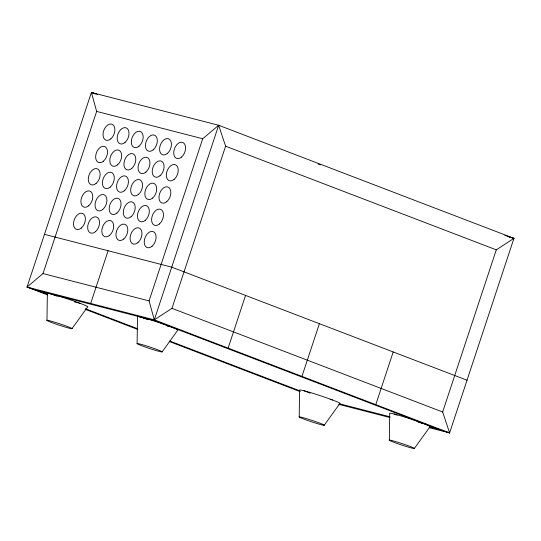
<?xml version="1.0" encoding="UTF-8"?>
<svg xmlns="http://www.w3.org/2000/svg" width="541" height="541" viewBox="0 0 541 541"><rect width="100%" height="100%" fill="white"/><g stroke="black" fill="none" stroke-linecap="round" stroke-linejoin="round"><path stroke-width="0.81" d="M46.979 320.455L47.351 293.655A21.383 1.19 18.3 0 1 68.058 299.085A21.383 1.19 18.3 0 1 87.595 306.984L71.933 328.718A13.255 0.737 18.3 0 1 51.584 322.497A13.255 0.737 18.3 0 1 54.979 322.28A13.255 0.737 18.3 0 1 71.933 328.718M137.116 343.684L137.488 316.884A21.383 1.19 18.3 0 1 158.195 322.321A21.383 1.19 18.3 0 1 177.739 330.213L162.07 351.948A13.255 0.737 18.3 0 1 141.722 345.726A13.255 0.737 18.3 0 1 145.116 345.516A13.255 0.737 18.3 0 1 162.07 351.948M299.207 417.043L299.579 390.237A21.383 1.19 18.3 0 1 320.286 395.674A21.383 1.19 18.3 0 1 339.829 403.566L324.16 425.307A13.255 0.737 18.3 0 1 303.812 419.079A13.255 0.737 18.3 0 1 307.207 418.869A13.255 0.737 18.3 0 1 324.16 425.307M389.344 440.273L389.716 413.473A21.383 1.19 18.3 0 1 410.423 418.91A21.383 1.19 18.3 0 1 429.967 426.802L414.298 448.536A13.255 0.737 18.3 0 1 393.949 442.315A13.255 0.737 18.3 0 1 397.344 442.098A13.255 0.737 18.3 0 1 414.298 448.536M47.466 294.865L27.05 287.048L91.402 92.464L218.659 125.262L513.95 238.338L449.598 432.922L429.202 427.667M47.73 294.304L27.05 287.048L43.016 273.563L96.643 111.412L91.402 92.464L97.515 94.445M90.678 303.447L108.105 250.747M504.787 235.355L513.95 238.338L496.286 249.841L442.66 411.992L449.598 432.922L438.142 429.202L155.152 320.833L154.307 319.846L149.066 300.897L202.692 138.746L218.659 125.262L225.597 146.192L171.97 308.343L154.307 319.846L27.05 287.048M218.659 125.262L154.307 319.846L449.598 432.922M228.126 348.113L245.56 295.413M301.952 376.38L319.379 323.687M375.772 404.654L393.206 351.954M74.59 301.959L80.305 303.406M167.183 325.81L170.449 326.636M330.084 399.373L332.539 399.988M419.41 422.399L422.677 423.224M96.643 111.412L202.692 138.746M509.054 237.08L513.95 238.338M44.477 234.348L171.734 267.146L467.025 380.222M43.016 273.563L149.066 300.897M38.506 290.767L155.152 320.833M166.635 325.716L170.537 326.723M418.085 422.102L422.764 423.312M339.62 403.802L389.966 416.78M429.568 426.991L438.142 429.202M338.659 404.33L390.047 417.571M318.04 163.977L320.407 164.883M91.402 92.464L95.338 93.972M225.597 146.192L496.286 249.841M171.97 308.343L442.66 411.992M141.891 317.411L147.28 319.481M394.118 414L397.202 415.184M51.753 294.182L57.143 296.245M303.981 390.764L310.142 393.124M85.41 308.728L137.434 328.651M169.752 341.026L299.809 390.832M85.167 309.296L137.786 329.449M169.198 341.479L300.356 391.704M124.342 190.763A8.555 5.457 -69 0 0 126.452 176.582A8.555 5.457 -69 0 0 116.673 184.839A8.555 5.457 -69 0 0 124.342 190.763M138.482 194.408A8.555 5.457 -69 0 0 140.586 180.227A8.555 5.457 -69 0 0 130.814 188.484A8.555 5.457 -69 0 0 138.482 194.408M145.245 220.349A8.555 5.457 -69 0 0 147.355 206.168A8.555 5.457 -69 0 0 137.576 214.425A8.555 5.457 -69 0 0 145.245 220.349M131.105 216.704A8.555 5.457 -69 0 0 133.214 202.523A8.555 5.457 -69 0 0 123.436 210.78A8.555 5.457 -69 0 0 131.105 216.704M96.061 183.473A8.555 5.457 -69 0 0 98.171 169.299A8.555 5.457 -69 0 0 88.393 177.549A8.555 5.457 -69 0 0 96.061 183.473M116.964 213.059A8.555 5.457 -69 0 0 119.074 198.878A8.555 5.457 -69 0 0 109.296 207.135A8.555 5.457 -69 0 0 116.964 213.059M152.616 198.053A8.555 5.457 -69 0 0 154.726 183.872A8.555 5.457 -69 0 0 144.947 192.129A8.555 5.457 -69 0 0 152.616 198.053M102.824 209.414A8.555 5.457 -69 0 0 104.934 195.233A8.555 5.457 -69 0 0 95.155 203.49A8.555 5.457 -69 0 0 102.824 209.414M110.202 187.118A8.555 5.457 -69 0 0 112.312 172.937A8.555 5.457 -69 0 0 102.533 181.194A8.555 5.457 -69 0 0 110.202 187.118M95.453 231.71A8.555 5.457 -69 0 0 97.563 217.529A8.555 5.457 -69 0 0 87.784 225.786A8.555 5.457 -69 0 0 95.453 231.71M123.733 239A8.555 5.457 -69 0 0 125.843 224.819A8.555 5.457 -69 0 0 116.065 233.076A8.555 5.457 -69 0 0 123.733 239M152.014 246.29A8.555 5.457 -69 0 0 154.117 232.109A8.555 5.457 -69 0 0 144.346 240.366A8.555 5.457 -69 0 0 152.014 246.29M137.874 242.645A8.555 5.457 -69 0 0 139.984 228.464A8.555 5.457 -69 0 0 130.205 236.721A8.555 5.457 -69 0 0 137.874 242.645M88.69 205.769A8.555 5.457 -69 0 0 90.793 191.595A8.555 5.457 -69 0 0 81.022 199.845A8.555 5.457 -69 0 0 88.69 205.769M109.593 235.355A8.555 5.457 -69 0 0 111.703 221.174A8.555 5.457 -69 0 0 101.924 229.431A8.555 5.457 -69 0 0 109.593 235.355M81.312 228.065A8.555 5.457 -69 0 0 83.422 213.891A8.555 5.457 -69 0 0 73.644 222.141A8.555 5.457 -69 0 0 81.312 228.065M153.225 149.816A8.555 5.457 -69 0 0 155.335 135.635A8.555 5.457 -69 0 0 145.556 143.892A8.555 5.457 -69 0 0 153.225 149.816M110.81 138.881A8.555 5.457 -69 0 0 112.92 124.707A8.555 5.457 -69 0 0 103.142 132.958A8.555 5.457 -69 0 0 110.81 138.881M103.432 161.177A8.555 5.457 -69 0 0 105.542 147.003A8.555 5.457 -69 0 0 95.764 155.253A8.555 5.457 -69 0 0 103.432 161.177M139.084 146.171A8.555 5.457 -69 0 0 141.194 131.99A8.555 5.457 -69 0 0 131.416 140.247A8.555 5.457 -69 0 0 139.084 146.171M166.756 201.698A8.555 5.457 -69 0 0 168.866 187.517A8.555 5.457 -69 0 0 159.088 195.774A8.555 5.457 -69 0 0 166.756 201.698M117.573 164.822A8.555 5.457 -69 0 0 119.683 150.641A8.555 5.457 -69 0 0 109.904 158.898A8.555 5.457 -69 0 0 117.573 164.822M159.385 223.994A8.555 5.457 -69 0 0 161.495 209.813A8.555 5.457 -69 0 0 151.717 218.07A8.555 5.457 -69 0 0 159.385 223.994M174.134 179.402A8.555 5.457 -69 0 0 176.244 165.221A8.555 5.457 -69 0 0 166.466 173.478A8.555 5.457 -69 0 0 174.134 179.402M159.994 175.757A8.555 5.457 -69 0 0 162.104 161.576A8.555 5.457 -69 0 0 152.325 169.833A8.555 5.457 -69 0 0 159.994 175.757M145.854 172.112A8.555 5.457 -69 0 0 147.964 157.931A8.555 5.457 -69 0 0 138.185 166.188A8.555 5.457 -69 0 0 145.854 172.112M124.951 142.526A8.555 5.457 -69 0 0 127.054 128.352A8.555 5.457 -69 0 0 117.282 136.602A8.555 5.457 -69 0 0 124.951 142.526M167.365 153.461A8.555 5.457 -69 0 0 169.475 139.28A8.555 5.457 -69 0 0 159.696 147.537A8.555 5.457 -69 0 0 167.365 153.461M131.713 168.467A8.555 5.457 -69 0 0 133.823 154.286A8.555 5.457 -69 0 0 124.045 162.543A8.555 5.457 -69 0 0 131.713 168.467M181.505 157.106A8.555 5.457 -69 0 0 183.615 142.925A8.555 5.457 -69 0 0 173.837 151.182A8.555 5.457 -69 0 0 181.505 157.106"/></g></svg>
